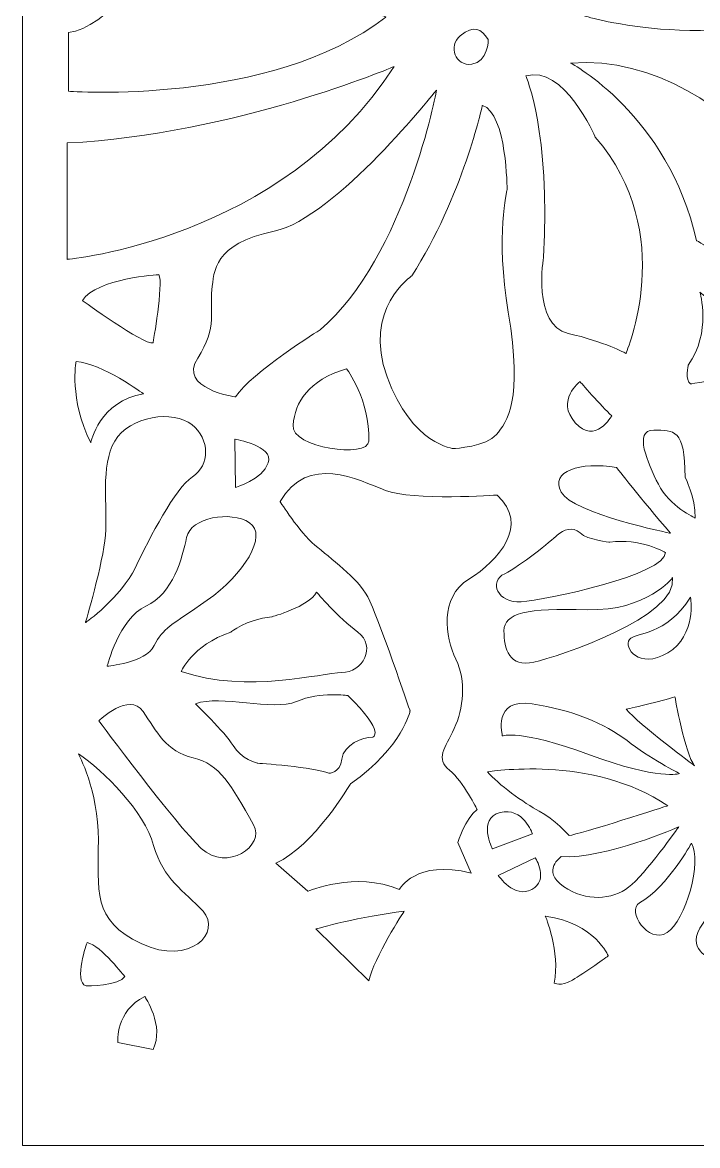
# Model space of a CAD drawing. Header units: centimetres. Extents: x -7.2 to 6.1, y -12.5 to 13.8.
# Drawn here: x -7.25 to -1.93, y -12.48 to -3.63 of the extents above; entities that cross this region are included whole.
import ezdxf

# ---------------------------------------------------------------- set-up
doc = ezdxf.new("R2010")
doc.units = ezdxf.units.CM
doc.header["$MEASUREMENT"] = 0
doc.layers.add('layer 1', color=7, linetype='Continuous')

msp = doc.modelspace()

# ---------------------------------------------------------------- linework, layer by layer
at = {"layer": 'layer 1', "color": 242, "lineweight": 9}
msp.add_open_spline([(-7.24842, 13.78152), (-7.24842, 13.78152), (6.08623, 13.78152), (6.08623, 13.78152), (6.08623, 13.78152), (6.08623, 13.78152), (6.08623, -12.4804), (6.08623, -12.4804), (6.08623, -12.4804), (6.08623, -12.4804), (-7.24842, -12.4804), (-7.24842, -12.4804), (-7.24842, -12.4804), (-7.24842, -12.4804), (-7.24842, 13.78152), (-7.24842, 13.78152)], degree=3, knots=[0, 0, 0, 0, 0.2, 0.2, 0.2, 0.2, 0.4, 0.4, 0.4, 0.4, 0.6, 0.6, 0.6, 0.6, 1, 1, 1, 1], dxfattribs=at)
at = {"layer": 'layer 1', "color": 7, "lineweight": 9}
for points, knots in [([(-2.8219, -3.58374), (-2.8219, -3.58374), (-1.75698, -3.91711), (-0.65503, -3.44483), (-0.65503, -3.44483), (-0.65503, -3.44483), (0.28025, -3.10218), (-0.36797, -2.52805), (-0.36797, -2.52805), (-0.36797, -2.52805), (-0.46056, -2.41693), (-1.1458, -2.71327), (-1.1458, -2.71327), (-1.83105, -3.00959), (-1.84033, -3.41705), (-2.8219, -3.58374)], [0, 0, 0, 0, 0.2, 0.2, 0.2, 0.2, 0.4, 0.4, 0.4, 0.4, 0.6, 0.6, 0.6, 0.6, 1, 1, 1, 1]), ([(-4.38687, -3.59299), (-4.38687, -3.59299), (-5.22029, -3.12071), (-6.17408, -3.12071), (-6.17408, -3.12071), (-6.17408, -3.12071), (-6.60005, -3.69486), (-6.88711, -3.71337), (-6.88711, -3.71337), (-6.88711, -3.71337), (-6.88711, -4.17639), (-6.88711, -4.17639), (-6.88711, -4.17639), (-6.88711, -4.17639), (-5.30363, -4.29677), (-4.38687, -3.59299)], [0, 0, 0, 0, 0.2, 0.2, 0.2, 0.2, 0.4, 0.4, 0.4, 0.4, 0.6, 0.6, 0.6, 0.6, 1, 1, 1, 1]), ([(-3.58122, -3.76893), (-3.58122, -3.76893), (-3.58122, -3.94489), (-3.71087, -3.9634), (-3.71087, -3.9634), (-3.84053, -3.98193), (-3.89838, -3.82025), (-3.80347, -3.74115), (-3.80347, -3.74115), (-3.69234, -3.64855), (-3.63678, -3.68559), (-3.58122, -3.76893)], [0, 0, 0, 0, 0.25, 0.25, 0.25, 0.25, 0.5, 0.5, 0.5, 0.5, 1, 1, 1, 1]), ([(-2.93302, -3.95415), (-2.93302, -3.95415), (-2.16442, -4.36159), (-1.94218, -5.35246), (-1.94218, -5.35246), (-1.94218, -5.35246), (-1.5903, -5.53765), (-1.38657, -5.87102), (-1.38657, -5.87102), (-1.38657, -5.87102), (-1.2847, -5.92659), (-1.2847, -5.92659), (-1.2847, -5.92659), (-1.2847, -5.92659), (-1.10876, -5.63027), (-0.67356, -5.61174), (-0.67356, -5.61174), (-0.67356, -5.61174), (-1.59955, -3.85227), (-2.93302, -3.95415)], [0, 0, 0, 0, 0.1666667, 0.1666667, 0.1666667, 0.1666667, 0.3333333, 0.3333333, 0.3333333, 0.3333333, 0.5, 0.5, 0.5, 0.5, 0.6666667, 0.6666667, 0.6666667, 0.6666667, 1, 1, 1, 1]), ([(-3.2849, -4.05599), (-3.2849, -4.05599), (-3.09046, -4.50049), (-3.146, -5.48209), (-3.146, -5.48209), (-3.146, -5.48209), (-3.23861, -6.01918), (-2.95155, -6.08402), (-2.95155, -6.08402), (-2.66449, -6.14883), (-2.4978, -6.24143), (-2.4978, -6.24143), (-2.4978, -6.24143), (-2.4978, -6.24143), (-2.08108, -5.29689), (-2.73855, -4.53755), (-2.73855, -4.53755), (-2.73855, -4.53755), (-2.98858, -3.9634), (-3.2849, -4.05599)], [0, 0, 0, 0, 0.1666667, 0.1666667, 0.1666667, 0.1666667, 0.3333333, 0.3333333, 0.3333333, 0.3333333, 0.5, 0.5, 0.5, 0.5, 0.6666667, 0.6666667, 0.6666667, 0.6666667, 1, 1, 1, 1]), ([(-4.32204, -3.98193), (-4.32204, -3.98193), (-5.58142, -4.51902), (-6.89639, -4.58384), (-6.89639, -4.58384), (-6.89639, -4.58384), (-6.89639, -5.50061), (-6.89639, -5.50061), (-6.89639, -5.50061), (-6.89639, -5.50061), (-5.21101, -5.35246), (-4.32204, -3.98193)], [0, 0, 0, 0, 0.25, 0.25, 0.25, 0.25, 0.5, 0.5, 0.5, 0.5, 1, 1, 1, 1]), ([(-3.98868, -4.16712), (-3.98868, -4.16712), (-4.22944, -5.47283), (-4.90544, -6.05624), (-4.90544, -6.05624), (-4.90544, -6.05624), (-5.44254, -6.38961), (-5.57217, -6.58408), (-5.57217, -6.58408), (-5.57217, -6.58408), (-6.02592, -6.51924), (-5.86851, -6.27849), (-5.86851, -6.27849), (-5.71107, -6.03771), (-5.77589, -5.88955), (-5.75738, -5.74139), (-5.75738, -5.74139), (-5.73885, -5.59321), (-5.74811, -5.38024), (-5.26657, -5.27837), (-5.26657, -5.27837), (-4.78506, -5.17649), (-3.98868, -4.16712), (-3.98868, -4.16712)], [0, 0, 0, 0, 0.1428571, 0.1428571, 0.1428571, 0.1428571, 0.2857143, 0.2857143, 0.2857143, 0.2857143, 0.4285714, 0.4285714, 0.4285714, 0.4285714, 0.5714286, 0.5714286, 0.5714286, 0.5714286, 0.7142857, 0.7142857, 0.7142857, 0.7142857, 1, 1, 1, 1]), ([(-3.62753, -4.28752), (-3.62753, -4.28752), (-3.78496, -5.00981), (-4.18313, -5.63027), (-4.18313, -5.63027), (-4.18313, -5.63027), (-4.57207, -5.88955), (-4.3776, -6.42665), (-4.3776, -6.42665), (-4.18313, -6.96374), (-3.84978, -6.99152), (-3.84978, -6.99152), (-3.84978, -6.99152), (-3.84978, -6.99152), (-3.59264, -6.97356), (-3.5164, -6.8804), (-3.5164, -6.8804), (-3.43306, -6.77855), (-3.30728, -6.61656), (-3.42381, -5.91733), (-3.42381, -5.91733), (-3.52566, -5.30615), (-3.43306, -4.95424), (-3.43306, -4.95424), (-3.43306, -4.95424), (-3.43306, -4.95424), (-3.43306, -4.35233), (-3.62753, -4.28752)], [0, 0, 0, 0, 0.125, 0.125, 0.125, 0.125, 0.25, 0.25, 0.25, 0.25, 0.375, 0.375, 0.375, 0.375, 0.5, 0.5, 0.5, 0.5, 0.625, 0.625, 0.625, 0.625, 0.75, 0.75, 0.75, 0.75, 1, 1, 1, 1]), ([(-6.77599, -5.82474), (-6.77599, -5.82474), (-6.29445, -6.17662), (-6.22039, -6.15809), (-6.22039, -6.15809), (-6.22039, -6.15809), (-6.13704, -5.69508), (-6.17408, -5.62099), (-6.17408, -5.62099), (-6.17408, -5.62099), (-6.66486, -5.64877), (-6.77599, -5.82474)], [0, 0, 0, 0, 0.25, 0.25, 0.25, 0.25, 0.5, 0.5, 0.5, 0.5, 1, 1, 1, 1]), ([(-1.91439, -5.7599), (-1.91439, -5.7599), (-1.8218, -6.07474), (-2.00701, -6.33405), (-2.00701, -6.33405), (-2.00701, -6.33405), (-2.03477, -6.45443), (-1.98848, -6.48221), (-1.98848, -6.48221), (-1.98848, -6.48221), (-1.77549, -6.4359), (-1.69217, -6.47296), (-1.69217, -6.47296), (-1.69217, -6.47296), (-1.52548, -6.03771), (-1.91439, -5.7599)], [0, 0, 0, 0, 0.2, 0.2, 0.2, 0.2, 0.4, 0.4, 0.4, 0.4, 0.6, 0.6, 0.6, 0.6, 1, 1, 1, 1]), ([(-6.29445, -6.56091), (-6.29445, -6.56091), (-6.62319, -6.31552), (-6.82693, -6.30627), (-6.82693, -6.30627), (-6.82693, -6.30627), (-6.8825, -6.59797), (-6.71117, -6.94523), (-6.71117, -6.94523), (-6.71117, -6.94523), (-6.64172, -6.61186), (-6.29445, -6.56091)], [0, 0, 0, 0, 0.25, 0.25, 0.25, 0.25, 0.5, 0.5, 0.5, 0.5, 1, 1, 1, 1]), ([(-4.69708, -6.36183), (-4.69708, -6.36183), (-4.51049, -6.61199), (-4.52114, -6.93134), (-4.52114, -6.93134), (-4.52576, -7.07023), (-5.13694, -6.98691), (-5.11841, -6.80633), (-5.11841, -6.80633), (-5.09991, -6.62575), (-5.00267, -6.45443), (-4.69708, -6.36183)], [0, 0, 0, 0, 0.25, 0.25, 0.25, 0.25, 0.5, 0.5, 0.5, 0.5, 1, 1, 1, 1]), ([(-2.85893, -6.46368), (-2.85893, -6.46368), (-2.69227, -6.65815), (-2.60892, -6.73224), (-2.60892, -6.73224), (-2.60892, -6.73224), (-2.73855, -6.96374), (-2.89599, -6.7878), (-2.89599, -6.7878), (-3.0534, -6.61186), (-2.85893, -6.46368), (-2.85893, -6.46368)], [0, 0, 0, 0, 0.25, 0.25, 0.25, 0.25, 0.5, 0.5, 0.5, 0.5, 1, 1, 1, 1]), ([(-6.75284, -8.36205), (-6.75284, -8.36205), (-6.47503, -8.16758), (-6.35929, -7.92681), (-6.35929, -7.92681), (-6.24353, -7.68605), (-6.04906, -7.30637), (-5.91018, -7.21377), (-5.91018, -7.21377), (-5.77127, -7.12115), (-5.77127, -6.91745), (-5.91479, -6.80169), (-5.91479, -6.80169), (-6.05834, -6.68593), (-6.40558, -6.73224), (-6.52134, -6.93134), (-6.52134, -6.93134), (-6.63708, -7.13043), (-6.5769, -7.44527), (-6.59541, -7.67216), (-6.59541, -7.67216), (-6.61394, -7.89903), (-6.75284, -8.36205), (-6.75284, -8.36205)], [0, 0, 0, 0, 0.1428571, 0.1428571, 0.1428571, 0.1428571, 0.2857143, 0.2857143, 0.2857143, 0.2857143, 0.4285714, 0.4285714, 0.4285714, 0.4285714, 0.5714286, 0.5714286, 0.5714286, 0.5714286, 0.7142857, 0.7142857, 0.7142857, 0.7142857, 1, 1, 1, 1]), ([(-1.95145, -7.53787), (-1.95145, -7.53787), (-2.15517, -7.44527), (-2.2416, -7.27242), (-2.2416, -7.27242), (-2.32803, -7.09956), (-2.43913, -6.84645), (-2.27863, -6.84645), (-2.27863, -6.84645), (-2.11812, -6.84645), (-2.03169, -6.83411), (-2.03169, -7.21686), (-2.03169, -7.21686), (-2.03169, -7.21686), (-1.95145, -7.37118), (-1.95145, -7.53787)], [0, 0, 0, 0, 0.2, 0.2, 0.2, 0.2, 0.4, 0.4, 0.4, 0.4, 0.6, 0.6, 0.6, 0.6, 1, 1, 1, 1]), ([(-5.5768, -6.91745), (-5.5768, -6.91745), (-5.57217, -7.29712), (-5.57217, -7.29712), (-5.57217, -7.29712), (-5.57217, -7.29712), (-5.35919, -7.23692), (-5.31288, -7.10265), (-5.31288, -7.10265), (-5.26657, -6.96838), (-5.5768, -6.91745), (-5.5768, -6.91745)], [0, 0, 0, 0, 0.25, 0.25, 0.25, 0.25, 0.5, 0.5, 0.5, 0.5, 1, 1, 1, 1]), ([(-5.25268, -10.25579), (-5.25268, -10.25579), (-5.00267, -10.47804), (-5.00267, -10.47804), (-5.00267, -10.47804), (-5.00267, -10.47804), (-4.62763, -10.31596), (-4.28036, -10.46414), (-4.28036, -10.46414), (-4.28036, -10.46414), (-4.15535, -10.22337), (-3.71551, -10.33449), (-3.71551, -10.33449), (-3.71551, -10.33449), (-3.822, -10.09374), (-3.822, -10.09374), (-3.822, -10.09374), (-3.822, -10.09374), (-3.7618, -9.90388), (-3.6692, -9.83443), (-3.6692, -9.83443), (-3.6692, -9.83443), (-3.77569, -9.61682), (-3.88681, -9.52422), (-3.88681, -9.52422), (-3.99794, -9.4316), (-3.92385, -9.3529), (-3.84978, -9.19549), (-3.84978, -9.19549), (-3.77569, -9.03805), (-3.75254, -8.82506), (-3.83589, -8.64912), (-3.83589, -8.64912), (-3.91923, -8.47318), (-3.97016, -8.16758), (-3.73402, -8.01943), (-3.73402, -8.01943), (-3.49788, -7.87124), (-3.25251, -7.59343), (-3.51177, -7.35729), (-3.51177, -7.35729), (-3.51177, -7.35729), (-4.17851, -7.4036), (-4.39149, -7.32026), (-4.39149, -7.32026), (-4.60449, -7.23692), (-5.00267, -7.02858), (-5.22029, -7.40824), (-5.22029, -7.40824), (-5.22029, -7.40824), (-5.06749, -7.649), (-4.94711, -7.75087), (-4.94711, -7.75087), (-4.82673, -7.85274), (-4.6091, -8.01015), (-4.53039, -8.15833), (-4.53039, -8.15833), (-4.45169, -8.30649), (-4.19702, -9.05658), (-4.19702, -9.05658), (-4.19702, -9.05658), (-4.19702, -9.05658), (-4.24797, -9.33437), (-4.66466, -9.63071), (-4.66466, -9.63071), (-4.66466, -9.63071), (-4.95637, -10.12613), (-5.25268, -10.25579)], [0, 0, 0, 0, 0.0555556, 0.0555556, 0.0555556, 0.0555556, 0.1111111, 0.1111111, 0.1111111, 0.1111111, 0.1666667, 0.1666667, 0.1666667, 0.1666667, 0.2222222, 0.2222222, 0.2222222, 0.2222222, 0.2777778, 0.2777778, 0.2777778, 0.2777778, 0.3333333, 0.3333333, 0.3333333, 0.3333333, 0.3888889, 0.3888889, 0.3888889, 0.3888889, 0.4444444, 0.4444444, 0.4444444, 0.4444444, 0.5, 0.5, 0.5, 0.5, 0.5555556, 0.5555556, 0.5555556, 0.5555556, 0.6111111, 0.6111111, 0.6111111, 0.6111111, 0.6666667, 0.6666667, 0.6666667, 0.6666667, 0.7222222, 0.7222222, 0.7222222, 0.7222222, 0.7777778, 0.7777778, 0.7777778, 0.7777778, 0.8333333, 0.8333333, 0.8333333, 0.8333333, 0.8888889, 0.8888889, 0.8888889, 0.8888889, 1, 1, 1, 1]), ([(-2.57187, -7.13968), (-2.57187, -7.13968), (-2.37742, -7.38971), (-2.1459, -7.65827), (-2.1459, -7.65827), (-2.1459, -7.65827), (-2.91449, -7.50084), (-3.00711, -7.33415), (-3.00711, -7.33415), (-3.09971, -7.16746), (-2.85893, -7.09337), (-2.57187, -7.13968)], [0, 0, 0, 0, 0.25, 0.25, 0.25, 0.25, 0.5, 0.5, 0.5, 0.5, 1, 1, 1, 1]), ([(-6.58152, -8.70468), (-6.58152, -8.70468), (-6.48892, -8.32963), (-6.27595, -8.2324), (-6.27595, -8.2324), (-6.06295, -8.13517), (-5.98888, -7.8481), (-5.95646, -7.69067), (-5.95646, -7.69067), (-5.92405, -7.53325), (-5.6092, -7.47769), (-5.46104, -7.57493), (-5.46104, -7.57493), (-5.31288, -7.67216), (-5.50735, -7.98701), (-5.79442, -8.18611), (-5.79442, -8.18611), (-6.08148, -8.3852), (-6.14168, -8.40372), (-6.21113, -8.54263), (-6.21113, -8.54263), (-6.28056, -8.68154), (-6.58152, -8.70468), (-6.58152, -8.70468)], [0, 0, 0, 0, 0.1428571, 0.1428571, 0.1428571, 0.1428571, 0.2857143, 0.2857143, 0.2857143, 0.2857143, 0.4285714, 0.4285714, 0.4285714, 0.4285714, 0.5714286, 0.5714286, 0.5714286, 0.5714286, 0.7142857, 0.7142857, 0.7142857, 0.7142857, 1, 1, 1, 1]), ([(-2.18604, -7.80951), (-2.18604, -7.80951), (-2.38976, -7.69222), (-2.62434, -7.72925), (-2.62434, -7.72925), (-2.62434, -7.72925), (-2.7972, -7.71075), (-2.85893, -7.65519), (-2.85893, -7.65519), (-2.92066, -7.59962), (-2.98858, -7.63049), (-3.03798, -7.67369), (-3.03798, -7.67369), (-3.08735, -7.71692), (-3.32846, -7.91758), (-3.45159, -7.9762), (-3.45159, -7.9762), (-3.58122, -8.03793), (-3.50715, -8.21081), (-3.32196, -8.19845), (-3.32196, -8.19845), (-3.13674, -8.18611), (-2.17985, -7.98237), (-2.18604, -7.80951)], [0, 0, 0, 0, 0.1428571, 0.1428571, 0.1428571, 0.1428571, 0.2857143, 0.2857143, 0.2857143, 0.2857143, 0.4285714, 0.4285714, 0.4285714, 0.4285714, 0.5714286, 0.5714286, 0.5714286, 0.5714286, 0.7142857, 0.7142857, 0.7142857, 0.7142857, 1, 1, 1, 1]), ([(-2.13047, -8.00707), (-2.13047, -8.00707), (-2.32803, -8.27254), (-2.80337, -8.26018), (-2.80337, -8.26018), (-3.27873, -8.24784), (-3.45776, -8.28488), (-3.45776, -8.42687), (-3.45776, -8.42687), (-3.45776, -8.56886), (-3.41455, -8.71704), (-3.22317, -8.67381), (-3.22317, -8.67381), (-3.03179, -8.63059), (-2.08108, -8.31574), (-2.13047, -8.00707)], [0, 0, 0, 0, 0.2, 0.2, 0.2, 0.2, 0.4, 0.4, 0.4, 0.4, 0.6, 0.6, 0.6, 0.6, 1, 1, 1, 1]), ([(-5.99814, -8.74635), (-5.99814, -8.74635), (-5.91479, -8.54263), (-5.6092, -8.43612), (-5.6092, -8.43612), (-5.6092, -8.43612), (-5.49346, -8.33889), (-5.2851, -8.31574), (-5.2851, -8.31574), (-5.2851, -8.31574), (-4.9934, -8.23704), (-4.93322, -8.12127), (-4.93322, -8.12127), (-4.93322, -8.12127), (-4.7619, -8.325), (-4.6091, -8.43612), (-4.6091, -8.43612), (-4.45633, -8.54725), (-4.57207, -8.7556), (-4.73412, -8.7556), (-4.73412, -8.7556), (-4.89617, -8.7556), (-5.47032, -8.92693), (-5.99814, -8.74635)], [0, 0, 0, 0, 0.1428571, 0.1428571, 0.1428571, 0.1428571, 0.2857143, 0.2857143, 0.2857143, 0.2857143, 0.4285714, 0.4285714, 0.4285714, 0.4285714, 0.5714286, 0.5714286, 0.5714286, 0.5714286, 0.7142857, 0.7142857, 0.7142857, 0.7142857, 1, 1, 1, 1]), ([(-1.98848, -8.16142), (-1.98848, -8.16142), (-1.93909, -8.4639), (-2.16751, -8.59972), (-2.16751, -8.59972), (-2.39593, -8.73554), (-2.51939, -8.55652), (-2.47002, -8.49479), (-2.47002, -8.49479), (-2.42062, -8.43304), (-2.17985, -8.47009), (-1.98848, -8.16142)], [0, 0, 0, 0, 0.25, 0.25, 0.25, 0.25, 0.5, 0.5, 0.5, 0.5, 1, 1, 1, 1]), ([(-6.64636, -9.13529), (-6.64636, -9.13529), (-6.40558, -8.90378), (-6.29909, -9.0612), (-6.29909, -9.0612), (-6.1926, -9.21863), (-6.11851, -9.37604), (-5.90554, -9.42699), (-5.90554, -9.42699), (-5.69254, -9.47791), (-5.61058, -9.63642), (-5.42864, -9.95483), (-5.42864, -9.95483), (-5.33603, -10.11688), (-5.63698, -10.32985), (-5.84072, -10.14002), (-5.84072, -10.14002), (-6.04445, -9.95019), (-6.64636, -9.13529), (-6.64636, -9.13529)], [0, 0, 0, 0, 0.1666667, 0.1666667, 0.1666667, 0.1666667, 0.3333333, 0.3333333, 0.3333333, 0.3333333, 0.5, 0.5, 0.5, 0.5, 0.6666667, 0.6666667, 0.6666667, 0.6666667, 1, 1, 1, 1]), ([(-5.88701, -9.00102), (-5.88701, -9.00102), (-5.65551, -9.22327), (-5.59069, -9.32976), (-5.59069, -9.32976), (-5.52588, -9.43624), (-5.40086, -9.46866), (-5.40086, -9.46866), (-5.40086, -9.46866), (-5.40086, -9.46866), (-4.94247, -9.50106), (-4.83599, -9.54737), (-4.83599, -9.54737), (-4.83599, -9.54737), (-4.74801, -9.552), (-4.73412, -9.43624), (-4.73412, -9.43624), (-4.72023, -9.3205), (-4.56743, -9.26494), (-4.49336, -9.26494), (-4.49336, -9.26494), (-4.49336, -9.26494), (-4.3776, -9.23714), (-4.68783, -8.93618), (-4.68783, -8.93618), (-4.68783, -8.93618), (-4.9008, -8.90378), (-5.09063, -8.98249), (-5.09063, -8.98249), (-5.28046, -9.0612), (-5.68793, -8.92693), (-5.88701, -9.00102)], [0, 0, 0, 0, 0.1111111, 0.1111111, 0.1111111, 0.1111111, 0.2222222, 0.2222222, 0.2222222, 0.2222222, 0.3333333, 0.3333333, 0.3333333, 0.3333333, 0.4444444, 0.4444444, 0.4444444, 0.4444444, 0.5555556, 0.5555556, 0.5555556, 0.5555556, 0.6666667, 0.6666667, 0.6666667, 0.6666667, 0.7777778, 0.7777778, 0.7777778, 0.7777778, 1, 1, 1, 1]), ([(-3.4701, -9.25413), (-3.4701, -9.25413), (-3.55035, -8.95163), (-3.23551, -9.00102), (-3.23551, -9.00102), (-2.92066, -9.05041), (-2.66138, -9.15535), (-2.48852, -9.29117), (-2.48852, -9.29117), (-2.31567, -9.42699), (-2.07491, -9.55045), (-2.07491, -9.55045), (-2.07491, -9.55045), (-2.07491, -9.55045), (-2.23541, -9.60601), (-2.78486, -9.40229), (-2.78486, -9.40229), (-3.3343, -9.19857), (-3.4701, -9.25413), (-3.4701, -9.25413)], [0, 0, 0, 0, 0.1666667, 0.1666667, 0.1666667, 0.1666667, 0.3333333, 0.3333333, 0.3333333, 0.3333333, 0.5, 0.5, 0.5, 0.5, 0.6666667, 0.6666667, 0.6666667, 0.6666667, 1, 1, 1, 1]), ([(-2.49469, -9.04422), (-2.49469, -9.04422), (-2.20454, -8.97632), (-2.11195, -8.94546), (-2.11195, -8.94546), (-2.11195, -8.94546), (-2.03169, -9.39612), (-1.95762, -9.48872), (-1.95762, -9.48872), (-1.95762, -9.48872), (-2.39593, -9.16154), (-2.49469, -9.04422)], [0, 0, 0, 0, 0.25, 0.25, 0.25, 0.25, 0.5, 0.5, 0.5, 0.5, 1, 1, 1, 1]), ([(-6.80841, -9.39457), (-6.80841, -9.39457), (-6.65097, -9.68164), (-6.65097, -10.07521), (-6.65097, -10.07521), (-6.65097, -10.46876), (-6.70192, -10.70954), (-6.31298, -10.89012), (-6.31298, -10.89012), (-5.92405, -11.07069), (-5.67865, -10.79752), (-5.82683, -10.63545), (-5.82683, -10.63545), (-5.97499, -10.4734), (-6.14168, -10.38542), (-6.21575, -10.11688), (-6.21575, -10.11688), (-6.28984, -9.84832), (-6.6093, -9.52884), (-6.80841, -9.39457)], [0, 0, 0, 0, 0.1666667, 0.1666667, 0.1666667, 0.1666667, 0.3333333, 0.3333333, 0.3333333, 0.3333333, 0.5, 0.5, 0.5, 0.5, 0.6666667, 0.6666667, 0.6666667, 0.6666667, 1, 1, 1, 1]), ([(-3.58741, -9.53811), (-3.58741, -9.53811), (-2.7725, -9.39612), (-2.16751, -9.80357), (-2.16751, -9.80357), (-2.16751, -9.80357), (-2.87129, -10.03201), (-2.94536, -10.03817), (-2.94536, -10.03817), (-2.94536, -10.03817), (-3.06267, -9.90852), (-3.17995, -9.84679), (-3.17995, -9.84679), (-3.29726, -9.78506), (-3.50715, -9.63071), (-3.58741, -9.53811)], [0, 0, 0, 0, 0.2, 0.2, 0.2, 0.2, 0.4, 0.4, 0.4, 0.4, 0.6, 0.6, 0.6, 0.6, 1, 1, 1, 1]), ([(-3.54882, -10.14466), (-3.54882, -10.14466), (-3.23398, -10.02428), (-3.23398, -10.02428), (-3.23398, -10.02428), (-3.23398, -10.02428), (-3.30807, -9.81129), (-3.48862, -9.8576), (-3.48862, -9.8576), (-3.6692, -9.90388), (-3.54882, -10.14466), (-3.54882, -10.14466)], [0, 0, 0, 0, 0.25, 0.25, 0.25, 0.25, 0.5, 0.5, 0.5, 0.5, 1, 1, 1, 1]), ([(-3.00711, -10.20486), (-3.00711, -10.20486), (-3.16761, -10.31596), (-2.98858, -10.43945), (-2.98858, -10.43945), (-2.80954, -10.56291), (-2.60582, -10.5444), (-2.47619, -10.44562), (-2.47619, -10.44562), (-2.34653, -10.34685), (-2.08108, -9.97025), (-2.08108, -9.97025), (-2.08108, -9.97025), (-2.08108, -9.97025), (-2.65521, -10.22337), (-3.00711, -10.20486)], [0, 0, 0, 0, 0.2, 0.2, 0.2, 0.2, 0.4, 0.4, 0.4, 0.4, 0.6, 0.6, 0.6, 0.6, 1, 1, 1, 1]), ([(-1.98232, -10.09991), (-1.98232, -10.09991), (-2.16337, -10.43593), (-2.38976, -10.5691), (-2.38976, -10.5691), (-2.49469, -10.63083), (-2.32186, -10.89628), (-2.17368, -10.80369), (-2.17368, -10.80369), (-2.02552, -10.71109), (-1.89589, -10.23573), (-1.98232, -10.09991)], [0, 0, 0, 0, 0.25, 0.25, 0.25, 0.25, 0.5, 0.5, 0.5, 0.5, 1, 1, 1, 1]), ([(-3.50251, -10.35302), (-3.50251, -10.35302), (-3.21083, -10.21411), (-3.21083, -10.21411), (-3.21083, -10.21411), (-3.21083, -10.21411), (-3.09971, -10.39005), (-3.23861, -10.46414), (-3.23861, -10.46414), (-3.37752, -10.53821), (-3.50251, -10.35302), (-3.50251, -10.35302)], [0, 0, 0, 0, 0.25, 0.25, 0.25, 0.25, 0.5, 0.5, 0.5, 0.5, 1, 1, 1, 1]), ([(-1.78476, -10.21103), (-1.78476, -10.21103), (-1.73537, -10.51971), (-1.8897, -10.7296), (-1.8897, -10.7296), (-2.04405, -10.93951), (-1.8218, -11.00741), (-1.8218, -11.00741), (-1.8218, -11.00741), (-1.8218, -11.00741), (-1.54399, -11.03211), (-1.61191, -10.72343), (-1.61191, -10.72343), (-1.67981, -10.41475), (-1.78476, -10.21103), (-1.78476, -10.21103)], [0, 0, 0, 0, 0.2, 0.2, 0.2, 0.2, 0.4, 0.4, 0.4, 0.4, 0.6, 0.6, 0.6, 0.6, 1, 1, 1, 1]), ([(-4.24333, -10.63545), (-4.24333, -10.63545), (-4.48411, -11.00588), (-4.52114, -11.18182), (-4.52114, -11.18182), (-4.52114, -11.18182), (-4.93784, -10.77435), (-4.93784, -10.77435), (-4.93784, -10.77435), (-4.93784, -10.77435), (-4.58132, -10.6725), (-4.24333, -10.63545)], [0, 0, 0, 0, 0.25, 0.25, 0.25, 0.25, 0.5, 0.5, 0.5, 0.5, 1, 1, 1, 1]), ([(-3.13211, -10.6725), (-3.13211, -10.6725), (-3.01173, -10.95493), (-3.06267, -11.20035), (-3.06267, -11.20035), (-3.06267, -11.20035), (-3.01173, -11.23274), (-2.91913, -11.17718), (-2.91913, -11.17718), (-2.82653, -11.12162), (-2.6367, -10.98735), (-2.6367, -10.98735), (-2.6367, -10.98735), (-2.6367, -10.98735), (-2.73392, -10.73268), (-3.13211, -10.6725)], [0, 0, 0, 0, 0.2, 0.2, 0.2, 0.2, 0.4, 0.4, 0.4, 0.4, 0.6, 0.6, 0.6, 0.6, 1, 1, 1, 1]), ([(-6.73895, -10.88086), (-6.73895, -10.88086), (-6.85008, -11.18646), (-6.74821, -11.22349), (-6.74821, -11.22349), (-6.74821, -11.22349), (-6.47967, -11.22349), (-6.44264, -11.1494), (-6.44264, -11.1494), (-6.44264, -11.1494), (-6.62783, -10.90864), (-6.73895, -10.88086)], [0, 0, 0, 0, 0.25, 0.25, 0.25, 0.25, 0.5, 0.5, 0.5, 0.5, 1, 1, 1, 1]), ([(-6.2852, -11.30683), (-6.2852, -11.30683), (-6.12779, -11.53834), (-6.22039, -11.72355), (-6.22039, -11.72355), (-6.22039, -11.72355), (-6.4982, -11.66799), (-6.4982, -11.66799), (-6.4982, -11.66799), (-6.4982, -11.66799), (-6.5167, -11.41796), (-6.2852, -11.30683)], [0, 0, 0, 0, 0.25, 0.25, 0.25, 0.25, 0.5, 0.5, 0.5, 0.5, 1, 1, 1, 1])]:
    msp.add_open_spline(points, degree=3, knots=knots, dxfattribs=at)

doc.saveas('drawing.dxf')
